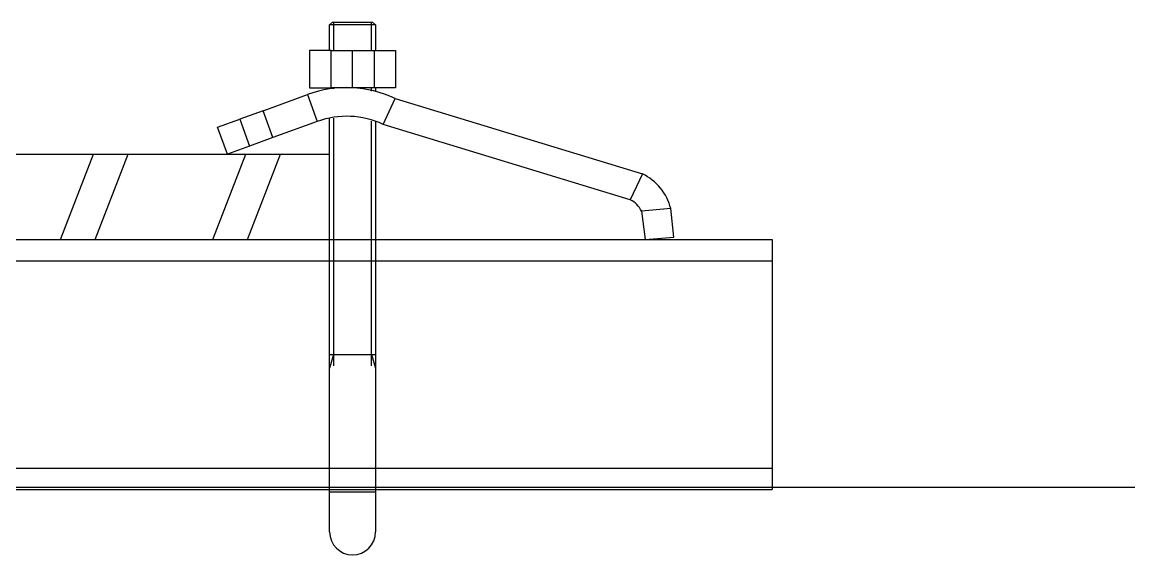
# Model space of a CAD drawing. Extents: x 4995099 to 5303443, y 4627657 to 4889583.
# Drawn here: x 5046673 to 5048981, y 4738144 to 4739256 of the extents above; entities that cross this region are included whole.
import ezdxf

# ---------------------------------------------------------------- set-up
doc = ezdxf.new("R2010")
doc.units = 0
doc.header["$LTSCALE"] = 1000
doc.header["$MEASUREMENT"] = 0
doc.layers.get('0').update_dxf_attribs({"color": 4, "linetype": 'CONTINUOUS'})
doc.layers.add('walraven', color=7, linetype='CONTINUOUS')

msp = doc.modelspace()

# ---------------------------------------------------------------- linework, layer by layer
for p, q in [((5044535.8, 4738980.3), (5047314.7, 4738980.3)), ((5046753.4, 4738802.2), (5046821.9, 4738980.3)), ((5046825.8, 4738802.2), (5046894.3, 4738980.3)), ((5047071.3, 4738802.2), (5047139.8, 4738980.3)), ((5047143.7, 4738802.2), (5047212.2, 4738980.3))]:
    msp.add_line(p, q)
at = {"linetype": 'Continuous'}
for p, q in [((5043635.5, 4738802.2), (5048237.9, 4738802.2)), ((5043635.5, 4738757.6), (5048237.9, 4738757.6)), ((5043635.5, 4738325), (5048237.9, 4738325)), ((5043635.5, 4738280.4), (5048237.9, 4738280.4))]:
    msp.add_line(p, q, dxfattribs=at)
at = {"color": 7}
for p, q in [((5044535.8, 4738802.2), (5047314.7, 4738802.2)), ((5048237.9, 4738802.2), (5048237.9, 4738280.4))]:
    msp.add_line(p, q, dxfattribs=at)
at = {"color": 2}
msp.add_line((5034294.1, 4738285.2), (5049785, 4738285.2), dxfattribs=at)
at = {"layer": 'walraven', "color": 7, "linetype": 'Continuous'}
for p, q in [((5047314.7, 4739249.9), (5047320.6, 4739255.9)), ((5047314.7, 4739196.8), (5047314.7, 4739249.9)), ((5047320.6, 4739255.9), (5047404.3, 4739255.9)), ((5047404.3, 4739255.9), (5047410.3, 4739249.9)), ((5047410.3, 4739249.9), (5047410.3, 4739196.8)), ((5047317.6, 4739196.8), (5047272.8, 4739196.8)), ((5047272.8, 4739196.8), (5047272.8, 4739119.1)), ((5047317.6, 4739119.1), (5047317.6, 4739196.8)), ((5047317.6, 4739196.8), (5047407.3, 4739196.8)), ((5047407.3, 4739196.8), (5047407.3, 4739119.1)), ((5047407.3, 4739196.8), (5047452.2, 4739196.8)), ((5047452.2, 4739196.8), (5047452.2, 4739119.1)), ((5047175.9, 4739071), (5047268.6, 4739104.7)), ((5047272.8, 4739119.1), (5047317.6, 4739119.1)), ((5047314.7, 4739119.1), (5047314.7, 4739116.5)), ((5047407.3, 4739119.1), (5047317.6, 4739119.1)), ((5047322.9, 4739116.4), (5047322.9, 4739119.1)), ((5047402, 4739111.5), (5047402, 4739119.1)), ((5047452.2, 4739119.1), (5047407.3, 4739119.1)), ((5047410.3, 4739119.1), (5047410.3, 4739111.5)), ((5047451.3, 4739096.8), (5047967, 4738939.1)), ((5047081.1, 4739036.5), (5047127.3, 4739053.3)), ((5047175.9, 4739071), (5047127.3, 4739053.3)), ((5047314.7, 4738252.2), (5047314.7, 4739055.8)), ((5047322.9, 4739055.8), (5047322.9, 4738538.9)), ((5047101.5, 4738980.3), (5047081.1, 4739036.5)), ((5047289, 4739048.6), (5047196.3, 4739014.8)), ((5047402, 4738538.9), (5047402, 4739049.1)), ((5047410.3, 4739049.1), (5047410.3, 4738252.2)), ((5047941.7, 4738885), (5047426.1, 4739042.6)), ((5047196.3, 4739014.8), (5047147.7, 4738997.2)), ((5047147.7, 4738997.2), (5047101.5, 4738980.3)), ((5047965, 4738861.5), (5047972.9, 4738802.2)), ((5048032.5, 4738807.4), (5048026.1, 4738866.8)), ((5047972.9, 4738802.2), (5048032.5, 4738807.4)), ((5047322.9, 4738562.4), (5047314.7, 4738533.9)), ((5047314.7, 4738562.4), (5047410.3, 4738562.4)), ((5047402, 4738562.4), (5047410.3, 4738533.9)), ((5047314.7, 4738192), (5047314.7, 4738275.7)), ((5047410.3, 4738275.7), (5047410.3, 4738192))]:
    msp.add_line(p, q, dxfattribs=at)
at = {"layer": 'walraven', "color": 1, "linetype": 'Continuous'}
for p, q in [((5047362.5, 4739249.9), (5047314.7, 4739249.9)), ((5047322.9, 4739255.9), (5047322.9, 4739196.8)), ((5047410.3, 4739249.9), (5047362.5, 4739249.9)), ((5047402, 4739196.8), (5047402, 4739255.9)), ((5047268.6, 4739104.7), (5047289, 4739048.6)), ((5047426.1, 4739042.6), (5047451.3, 4739096.8)), ((5047127.3, 4739053.3), (5047147.7, 4738997.2)), ((5047196.3, 4739014.8), (5047175.9, 4739071)), ((5047967, 4738939.1), (5047941.7, 4738885)), ((5048026.1, 4738866.8), (5047965, 4738861.5)), ((5047314.7, 4738275.7), (5047410.3, 4738275.7))]:
    msp.add_line(p, q, dxfattribs=at)
at = {"layer": 'walraven', "color": 3, "linetype": 'Continuous'}
msp.add_line((5047362.5, 4739119.1), (5047362.5, 4739196.8), dxfattribs=at)
at = {"layer": 'walraven', "color": 7, "linetype": 'Continuous'}
for centre, radius, start, end in [((5047350.3, 4738880.2), 239, 65, 110), ((5047350.3, 4738880.2), 179.2, 65, 110), ((5047921.5, 4738841.6), 107.5, 13.5304, 65), ((5047921.5, 4738841.6), 47.8, 24.4966, 65), ((5047362.5, 4738192), 47.8, 180, 0)]:
    msp.add_arc(centre, radius, start, end, dxfattribs=at)

doc.saveas('drawing.dxf')
